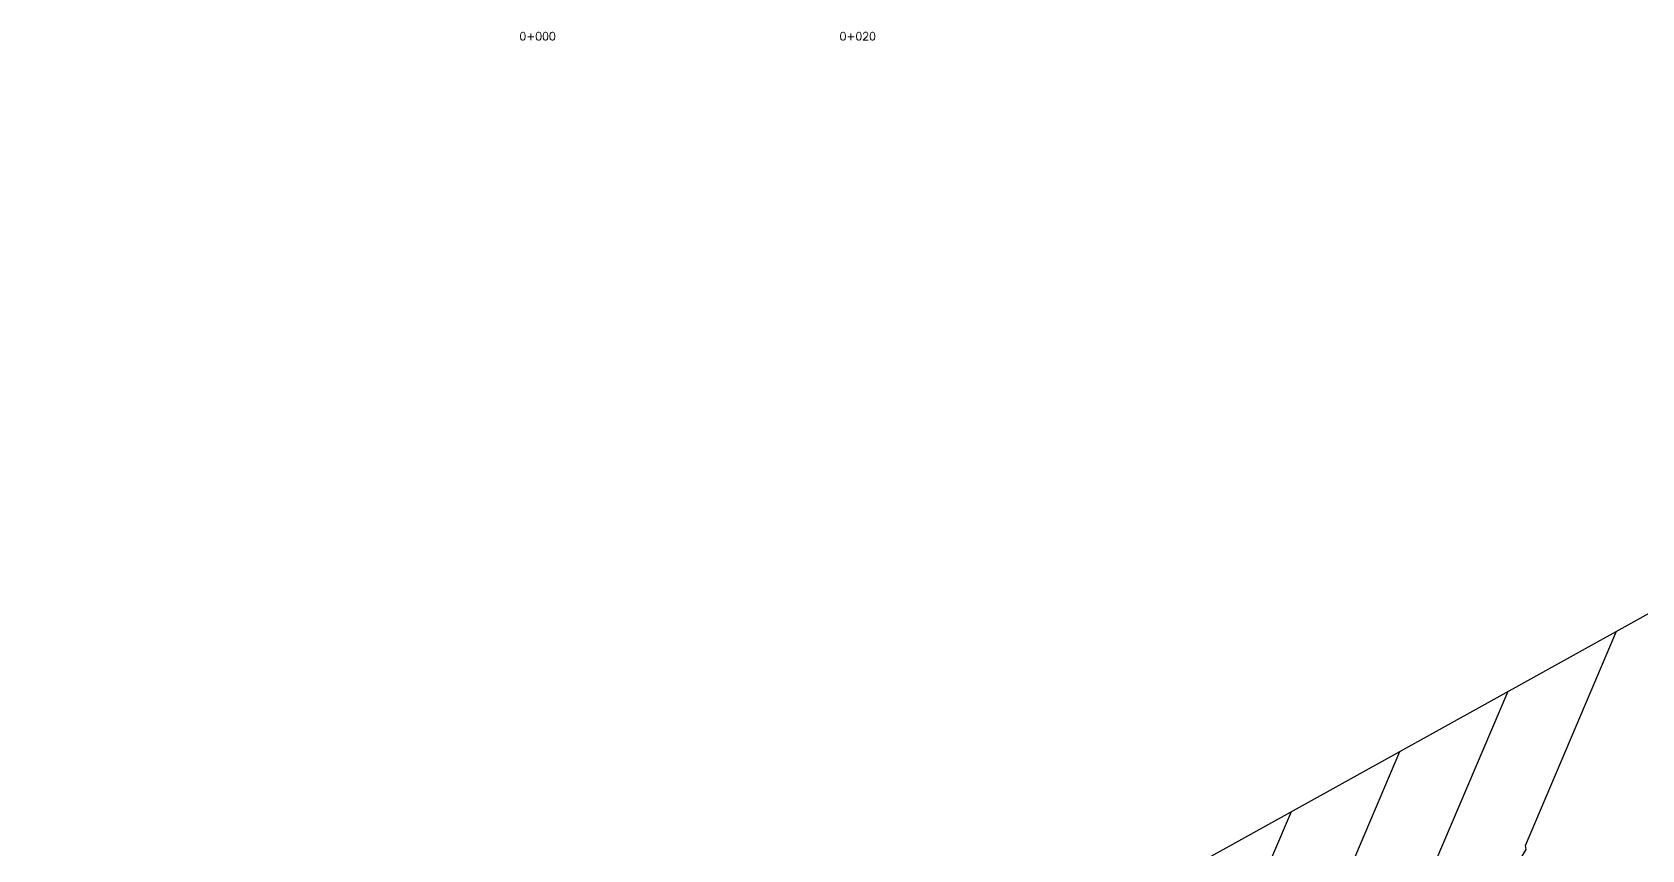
# Model space of a CAD drawing. Header units: metres. Extents: x 419533 to 423558, y 4805342 to 4807578.
# Drawn here: x 420928.6 to 421029.1, y 4805999.5 to 4806050.5 of the extents above; entities that cross this region are included whole.
import ezdxf

# ---------------------------------------------------------------- set-up
doc = ezdxf.new("R2010")
doc.units = ezdxf.units.M
for name, color, linetype in [('C-ROAD-PROF-TEXT', 11, 'Continuous'), ('C-TINN-BNDY', 110, 'Continuous'), ('C-TOPO-MAJR', 9, 'Continuous'), ('C-TOPO-MINR', 8, 'Continuous')]:
    doc.layers.add(name, color=color, linetype=linetype)
doc.styles.get("Standard").update_dxf_attribs({"font": 'simplex.shx'})

# ---------------------------------------------------------------- blocks, each defined once
blk = doc.blocks.new('leg_extensions_profiles_1')
at = {"layer": 'C-TINN-BNDY', "color": 110, "linetype": 'Continuous', "lineweight": -3, "flags": 128}
blk.add_lwpolyline([(420296.26, 4805703.79), (420365.4, 4805720.65), (420443.81, 4805743.55), (420493.4, 4805756.88), (420571.48, 4805773.59), (420628.98, 4805788.72), (420632.06, 4805789.24), (420633.82, 4805789.51), (420719.22, 4805820.94), (420765.29, 4805867.43), (420766.1, 4805868.38), (420768.04, 4805869.98), (420852.28, 4805909.57), (420915.4, 4805955.5), (420993.87, 4805994.45), (421033.05, 4806016.16), (421101.01, 4806050.42)], dxfattribs=at)
at = {"layer": 'C-TOPO-MAJR', "color": 9, "linetype": 'Continuous', "lineweight": -3, "elevation": 1665, "flags": 128}
blk.add_lwpolyline([(421016.21, 4805998.66), (421020.76, 4806009.35)], dxfattribs=at)
at = {"layer": 'C-TOPO-MINR', "color": 8, "linetype": 'Continuous', "lineweight": -3, "flags": 128}
for points, elevation in [([(421013.17, 4805985.06), (421021.89, 4805999.48), (421021.84, 4805999.72), (421027.53, 4806013.1)], 1664), ([(421010.59, 4805997.6), (421013.99, 4806005.6)], 1666), ([(421004.96, 4805996.54), (421007.22, 4806001.85)], 1667)]:
    blk.add_lwpolyline(points, dxfattribs=dict(at, elevation=elevation))

msp = doc.modelspace()

# ---------------------------------------------------------------- linework, layer by layer
at = {"layer": 'C-TOPO-MAJR', "color": 9, "linetype": 'Continuous', "lineweight": -3, "elevation": 1665, "flags": 128}
msp.add_lwpolyline([(421016.21, 4805998.66), (421020.76, 4806009.35)], dxfattribs=at)
at = {"layer": 'C-TOPO-MINR', "color": 8, "linetype": 'Continuous', "lineweight": -3, "flags": 128}
for points, elevation in [([(421013.17, 4805985.06), (421021.89, 4805999.48), (421021.84, 4805999.72), (421027.53, 4806013.1)], 1664), ([(421010.59, 4805997.6), (421013.99, 4806005.6)], 1666), ([(421004.96, 4805996.54), (421007.22, 4806001.85)], 1667)]:
    msp.add_lwpolyline(points, dxfattribs=dict(at, elevation=elevation))

# ---------------------------------------------------------------- block references
msp.add_blockref('leg_extensions_profiles_1', (0, 0))

# ---------------------------------------------------------------- texts
at = {"layer": 'C-ROAD-PROF-TEXT', "color": 11, "linetype": 'Continuous', "lineweight": -3, "char_height": 0.5, "attachment_point": 2}
for s, insert in [('0+000', (420960.13, 4806050.49)), ('0+020', (420980.13, 4806050.49))]:
    msp.add_mtext(s, dxfattribs=dict(at, insert=insert))

doc.saveas('drawing.dxf')
